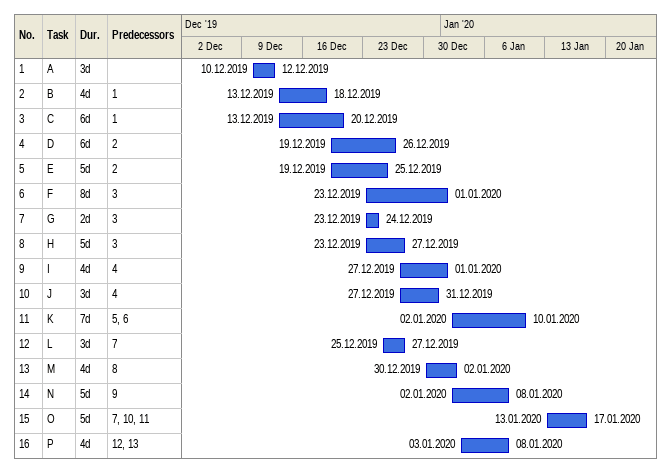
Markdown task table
| ID | Task | Duration | Start | Finish | Predecessors |
|---|---|---|---|---|---|
| 1 | A | 3d | 2019-12-10 | 2019-12-12 |  |
| 2 | B | 4d | 2019-12-13 | 2019-12-18 | 1 |
| 3 | C | 6d | 2019-12-13 | 2019-12-20 | 1 |
| 4 | D | 6d | 2019-12-19 | 2019-12-26 | 2 |
| 5 | E | 5d | 2019-12-19 | 2019-12-25 | 2 |
| 6 | F | 8d | 2019-12-23 | 2020-01-01 | 3 |
| 7 | G | 2d | 2019-12-23 | 2019-12-24 | 3 |
| 8 | H | 5d | 2019-12-23 | 2019-12-27 | 3 |
| 9 | I | 4d | 2019-12-27 | 2020-01-01 | 4 |
| 10 | J | 3d | 2019-12-27 | 2019-12-31 | 4 |
| 11 | K | 7d | 2020-01-02 | 2020-01-10 | 5, 6 |
| 12 | L | 3d | 2019-12-25 | 2019-12-27 | 7 |
| 13 | M | 4d | 2019-12-30 | 2020-01-02 | 8 |
| 14 | N | 5d | 2020-01-02 | 2020-01-08 | 9 |
| 15 | O | 5d | 2020-01-13 | 2020-01-17 | 7, 10, 11 |
| 16 | P | 4d | 2020-01-03 | 2020-01-08 | 12, 13 |
